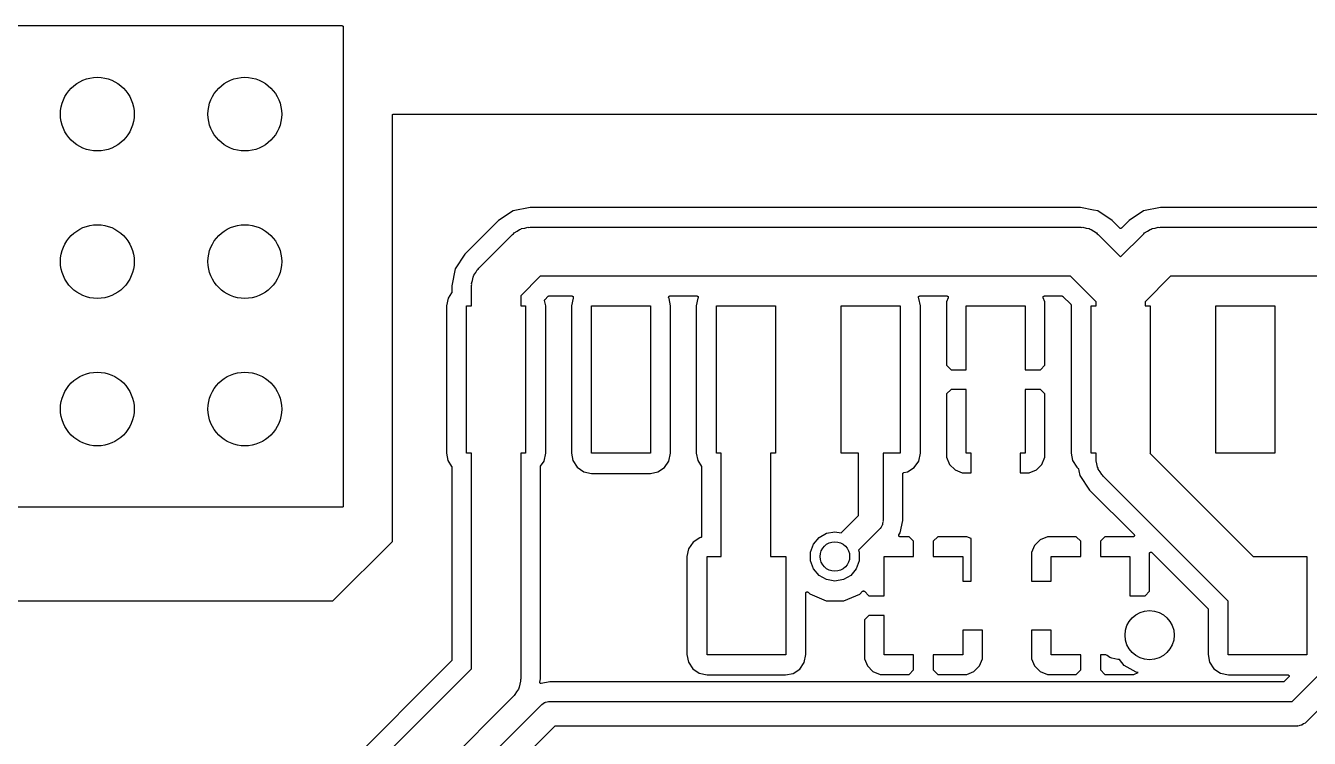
# Model space of a CAD drawing. Extents: x 0.3 to 75.7, y -92.7 to -2.
# Drawn here: x 15.27 to 28.32, y -60.35 to -53.1 of the extents above; entities that cross this region are included whole.
import ezdxf

# ---------------------------------------------------------------- set-up
doc = ezdxf.new("R2010")
doc.units = 0
doc.header["$MEASUREMENT"] = 0
doc.layers.add('BLACK', color=7, linetype='CONTINUOUS')

msp = doc.modelspace()

# ---------------------------------------------------------------- linework, layer by layer
at = {"layer": 'Black'}
for p, q in [((10.0012, -53.1), (18.487, -53.1)), ((18.487, -53.1), (18.4881, -53.1002)), ((18.4881, -53.1002), (18.4893, -53.1002)), ((18.4893, -53.1002), (18.4903, -53.1006)), ((18.4903, -53.1006), (18.4914, -53.1008)), ((18.4914, -53.1008), (18.4924, -53.1014)), ((18.4924, -53.1014), (18.4935, -53.1017)), ((18.4935, -53.1017), (18.4944, -53.1025)), ((18.4944, -53.1025), (18.4954, -53.103)), ((18.4954, -53.103), (18.4961, -53.1039)), ((18.4961, -53.1039), (18.497, -53.1046)), ((18.497, -53.1046), (18.4975, -53.1056)), ((18.4975, -53.1056), (18.4983, -53.1065)), ((18.4983, -53.1065), (18.4986, -53.1076)), ((18.4986, -53.1076), (18.4992, -53.1086)), ((18.4992, -53.1086), (18.4994, -53.1097)), ((18.4994, -53.1097), (18.4998, -53.1107)), ((18.4998, -53.1107), (18.4998, -53.1119)), ((18.4998, -53.1119), (18.5, -53.113)), ((18.5, -53.113), (18.5, -57.987)), ((19, -54.013), (19.0002, -54.0119)), ((19, -58.3464), (19, -54.013)), ((19.0002, -54.0107), (19.0006, -54.0097)), ((19.0002, -54.0119), (19.0002, -54.0107)), ((19.0006, -54.0097), (19.0008, -54.0086)), ((19.0008, -54.0086), (19.0014, -54.0076)), ((19.0014, -54.0076), (19.0017, -54.0065)), ((19.0017, -54.0065), (19.0025, -54.0056)), ((19.0025, -54.0056), (19.003, -54.0046)), ((19.003, -54.0046), (19.0039, -54.0039)), ((19.0039, -54.0039), (19.0046, -54.003)), ((19.0046, -54.003), (19.0056, -54.0025)), ((19.0056, -54.0025), (19.0065, -54.0017)), ((19.0065, -54.0017), (19.0076, -54.0014)), ((19.0076, -54.0014), (19.0086, -54.0008)), ((19.0086, -54.0008), (19.0097, -54.0006)), ((19.0097, -54.0006), (19.0107, -54.0002)), ((19.0107, -54.0002), (19.0119, -54.0002)), ((19.0119, -54.0002), (19.013, -54)), ((19.013, -54), (71.162, -54)), ((20.4013, -54.95), (20.2279, -54.9845)), ((25.9987, -54.95), (20.4013, -54.95)), ((26.129, -54.9759), (25.9987, -54.95)), ((26.8113, -54.95), (26.6379, -54.9845)), ((32.6987, -54.95), (26.8113, -54.95)), ((20.2279, -54.9845), (20.0809, -55.0827)), ((26.1721, -54.9845), (26.129, -54.9759)), ((26.3191, -55.0827), (26.1721, -54.9845)), ((26.6379, -54.9845), (26.4909, -55.0827)), ((20.0809, -55.0827), (19.7377, -55.4259)), ((20.2322, -55.2169), (20.2393, -55.2085)), ((20.2393, -55.2085), (20.2676, -55.1922)), ((20.2676, -55.1922), (20.2943, -55.1734)), ((20.2943, -55.1734), (20.305, -55.1706)), ((20.305, -55.1706), (20.3145, -55.1651)), ((20.3145, -55.1651), (20.3467, -55.1594)), ((20.3467, -55.1594), (20.3782, -55.151)), ((20.3782, -55.151), (20.3892, -55.1519)), ((20.3892, -55.1519), (20.4, -55.15)), ((20.4, -55.15), (26, -55.15)), ((26, -55.15), (26.0108, -55.1519)), ((26.0108, -55.1519), (26.0218, -55.151)), ((26.0218, -55.151), (26.0533, -55.1594)), ((26.0533, -55.1594), (26.0855, -55.1651)), ((26.0855, -55.1651), (26.095, -55.1706)), ((26.095, -55.1706), (26.1057, -55.1734)), ((26.1057, -55.1734), (26.1324, -55.1922)), ((26.1324, -55.1922), (26.1607, -55.2085)), ((26.1607, -55.2085), (26.1678, -55.2169)), ((26.3958, -55.1594), (26.3191, -55.0827)), ((26.3967, -55.1601), (26.3958, -55.1594)), ((26.3975, -55.1609), (26.3967, -55.1601)), ((26.3986, -55.1613), (26.3975, -55.1609)), ((26.3995, -55.162), (26.3986, -55.1613)), ((26.4006, -55.1623), (26.3995, -55.162)), ((26.4016, -55.1628), (26.4006, -55.1623)), ((26.4028, -55.1629), (26.4016, -55.1628)), ((26.4039, -55.1632), (26.4028, -55.1629)), ((26.405, -55.1631), (26.4039, -55.1632)), ((26.4061, -55.1632), (26.405, -55.1631)), ((26.4072, -55.1629), (26.4061, -55.1632)), ((26.4084, -55.1628), (26.4072, -55.1629)), ((26.4094, -55.1623), (26.4084, -55.1628)), ((26.4105, -55.162), (26.4094, -55.1623)), ((26.4114, -55.1613), (26.4105, -55.162)), ((26.4125, -55.1609), (26.4114, -55.1613)), ((26.4133, -55.1601), (26.4125, -55.1609)), ((26.4142, -55.1594), (26.4133, -55.1601)), ((26.4909, -55.0827), (26.4142, -55.1594)), ((26.6422, -55.2169), (26.6493, -55.2085)), ((26.6493, -55.2085), (26.6776, -55.1922)), ((26.6776, -55.1922), (26.7043, -55.1734)), ((26.7043, -55.1734), (26.715, -55.1706)), ((26.715, -55.1706), (26.7245, -55.1651)), ((26.7245, -55.1651), (26.7567, -55.1594)), ((26.7567, -55.1594), (26.7882, -55.151)), ((26.7882, -55.151), (26.7992, -55.1519)), ((26.7992, -55.1519), (26.81, -55.15)), ((26.81, -55.15), (32.7, -55.15)), ((19.8782, -55.5682), (20.2232, -55.2232)), ((20.2232, -55.2232), (20.2322, -55.2169)), ((26.1678, -55.2169), (26.1768, -55.2232)), ((26.1768, -55.2232), (26.405, -55.4514)), ((26.405, -55.4514), (26.6332, -55.2232)), ((26.6332, -55.2232), (26.6422, -55.2169)), ((19.7377, -55.4259), (19.6395, -55.5729)), ((19.6395, -55.5729), (19.605, -55.7463)), ((19.8472, -55.6126), (19.8635, -55.5843)), ((19.8635, -55.5843), (19.8719, -55.5772)), ((19.8719, -55.5772), (19.8782, -55.5682)), ((19.805, -55.745), (19.8069, -55.7342)), ((19.806, -55.7232), (19.8144, -55.6917)), ((19.8069, -55.7342), (19.806, -55.7232)), ((19.8144, -55.6917), (19.8201, -55.6595)), ((19.8201, -55.6595), (19.8256, -55.65)), ((19.8256, -55.65), (19.8284, -55.6393)), ((19.8284, -55.6393), (19.8472, -55.6126)), ((20.5036, -55.65), (20.305, -55.8486)), ((25.8964, -55.65), (20.5036, -55.65)), ((26.155, -55.9086), (25.8964, -55.65)), ((26.9136, -55.65), (26.655, -55.9086)), ((32.5964, -55.65), (26.9136, -55.65)), ((19.6027, -55.8186), (19.5672, -55.8707)), ((19.6034, -55.8171), (19.6027, -55.8186)), ((19.6042, -55.8157), (19.6034, -55.8171)), ((19.6043, -55.8151), (19.6042, -55.8157)), ((19.6046, -55.8145), (19.6043, -55.8151)), ((19.6047, -55.8129), (19.6046, -55.8145)), ((19.605, -55.8113), (19.6047, -55.8129)), ((19.605, -55.7463), (19.605, -55.8113)), ((19.805, -55.95), (19.805, -55.745)), ((20.305, -55.8486), (20.305, -55.95)), ((20.5523, -55.8841), (20.5826, -55.8538)), ((20.5826, -55.8538), (20.5831, -55.8535)), ((20.5831, -55.8535), (20.5834, -55.853)), ((20.5834, -55.853), (20.5849, -55.8522)), ((20.5849, -55.8522), (20.5863, -55.8512)), ((20.5863, -55.8512), (20.5868, -55.8511)), ((20.5868, -55.8511), (20.5873, -55.8508)), ((20.5873, -55.8508), (20.589, -55.8505)), ((20.589, -55.8505), (20.5906, -55.85)), ((20.5906, -55.85), (20.5912, -55.8501)), ((20.5912, -55.8501), (20.5918, -55.85)), ((20.5918, -55.85), (20.8267, -55.85)), ((20.8267, -55.85), (20.8271, -55.8501)), ((20.8271, -55.8501), (20.8276, -55.85)), ((20.8276, -55.85), (20.8294, -55.8505)), ((20.8294, -55.8505), (20.8311, -55.8508)), ((20.8311, -55.8508), (20.8315, -55.851)), ((20.8315, -55.851), (20.832, -55.8512)), ((20.832, -55.8512), (20.8335, -55.8522)), ((20.8335, -55.8522), (20.835, -55.853)), ((20.835, -55.853), (20.8353, -55.8534)), ((20.8353, -55.8534), (20.8357, -55.8537)), ((20.8357, -55.8537), (20.8368, -55.8551)), ((20.8368, -55.8551), (20.8379, -55.8565)), ((20.8379, -55.8565), (20.8381, -55.857)), ((20.8381, -55.857), (20.8384, -55.8574)), ((20.8384, -55.8574), (20.8388, -55.8591)), ((20.8388, -55.8591), (20.8395, -55.8607)), ((20.8395, -55.8653), (20.8393, -55.8657)), ((20.8395, -55.8607), (20.8395, -55.8612)), ((20.8395, -55.8612), (20.8396, -55.8617)), ((20.8396, -55.8617), (20.8395, -55.8635)), ((20.8395, -55.8635), (20.8395, -55.8653)), ((21.8092, -55.8614), (21.8093, -55.8611)), ((21.8093, -55.8633), (21.8092, -55.8614)), ((21.8093, -55.8607), (21.81, -55.8589)), ((21.8093, -55.8611), (21.8093, -55.8607)), ((21.8093, -55.8653), (21.8093, -55.8633)), ((21.8094, -55.8656), (21.8093, -55.8653)), ((21.8094, -55.8659), (21.8094, -55.8656)), ((21.81, -55.8589), (21.8106, -55.8571)), ((21.8106, -55.8571), (21.8108, -55.8568)), ((21.8108, -55.8568), (21.8109, -55.8565)), ((21.8109, -55.8565), (21.8121, -55.855)), ((21.8121, -55.855), (21.8133, -55.8535)), ((21.8133, -55.8535), (21.8136, -55.8533)), ((21.8136, -55.8533), (21.8138, -55.853)), ((21.8138, -55.853), (21.8155, -55.8521)), ((21.8155, -55.8521), (21.8171, -55.851)), ((21.8171, -55.851), (21.8174, -55.8509)), ((21.8174, -55.8509), (21.8177, -55.8508)), ((21.8177, -55.8508), (21.8196, -55.8504)), ((21.8196, -55.8504), (21.8215, -55.85)), ((21.8215, -55.85), (21.8218, -55.8501)), ((21.8218, -55.8501), (21.8221, -55.85)), ((21.8221, -55.85), (22.0967, -55.85)), ((22.0967, -55.85), (22.0971, -55.8501)), ((22.0971, -55.8501), (22.0976, -55.85)), ((22.0976, -55.85), (22.0994, -55.8505)), ((22.0994, -55.8505), (22.1011, -55.8508)), ((22.1011, -55.8508), (22.1015, -55.851)), ((22.1015, -55.851), (22.102, -55.8512)), ((22.102, -55.8512), (22.1035, -55.8522)), ((22.1035, -55.8522), (22.105, -55.853)), ((22.105, -55.853), (22.1053, -55.8534)), ((22.1053, -55.8534), (22.1057, -55.8537)), ((22.1057, -55.8537), (22.1068, -55.8551)), ((22.1068, -55.8551), (22.1079, -55.8565)), ((22.1079, -55.8565), (22.1081, -55.857)), ((22.1081, -55.857), (22.1084, -55.8574)), ((22.1084, -55.8574), (22.1088, -55.8591)), ((22.1088, -55.8591), (22.1095, -55.8607)), ((22.1095, -55.8653), (22.1093, -55.8657)), ((22.1095, -55.8607), (22.1095, -55.8612)), ((22.1095, -55.8612), (22.1096, -55.8617)), ((22.1096, -55.8617), (22.1095, -55.8635)), ((22.1095, -55.8635), (22.1095, -55.8653)), ((24.3492, -55.8614), (24.3493, -55.8611)), ((24.3493, -55.8633), (24.3492, -55.8614)), ((24.3493, -55.8607), (24.35, -55.8589)), ((24.3493, -55.8611), (24.3493, -55.8607)), ((24.3493, -55.8653), (24.3493, -55.8633)), ((24.3494, -55.8656), (24.3493, -55.8653)), ((24.3494, -55.8659), (24.3494, -55.8656)), ((24.35, -55.8589), (24.3506, -55.8571)), ((24.3506, -55.8571), (24.3508, -55.8568)), ((24.3508, -55.8568), (24.3509, -55.8565)), ((24.3509, -55.8565), (24.3521, -55.855)), ((24.3521, -55.855), (24.3533, -55.8535)), ((24.3533, -55.8535), (24.3536, -55.8533)), ((24.3536, -55.8533), (24.3538, -55.853)), ((24.3538, -55.853), (24.3555, -55.8521)), ((24.3555, -55.8521), (24.3571, -55.851)), ((24.3571, -55.851), (24.3574, -55.8509)), ((24.3574, -55.8509), (24.3577, -55.8508)), ((24.3577, -55.8508), (24.3596, -55.8504)), ((24.3596, -55.8504), (24.3615, -55.85)), ((24.3615, -55.85), (24.3618, -55.8501)), ((24.3618, -55.8501), (24.3621, -55.85)), ((24.3621, -55.85), (24.6405, -55.85)), ((24.6405, -55.85), (24.6419, -55.8502)), ((24.6419, -55.8502), (24.6433, -55.8503)), ((24.6433, -55.8503), (24.6441, -55.8506)), ((24.6441, -55.8506), (24.6449, -55.8508)), ((24.6449, -55.8508), (24.6462, -55.8515)), ((24.6462, -55.8515), (24.6475, -55.852)), ((24.6475, -55.852), (24.6481, -55.8526)), ((24.6481, -55.8526), (24.6488, -55.853)), ((24.6488, -55.853), (24.6498, -55.8541)), ((24.6498, -55.8541), (24.6508, -55.8551)), ((24.6508, -55.8551), (24.6512, -55.8558)), ((24.6512, -55.8558), (24.6517, -55.8565)), ((24.6517, -55.8565), (24.6522, -55.8578)), ((24.6522, -55.8578), (24.6529, -55.8591)), ((24.6533, -55.8653), (24.6528, -55.8666)), ((24.6529, -55.8591), (24.653, -55.8599)), ((24.653, -55.8599), (24.6533, -55.8607)), ((24.6533, -55.8607), (24.6533, -55.8622)), ((24.6533, -55.8622), (24.6535, -55.8636)), ((24.6535, -55.8636), (24.6533, -55.8644)), ((24.6533, -55.8644), (24.6533, -55.8653)), ((25.6165, -55.8636), (25.6167, -55.8622)), ((25.6167, -55.8644), (25.6165, -55.8636)), ((25.6167, -55.8607), (25.617, -55.8599)), ((25.6167, -55.8622), (25.6167, -55.8607)), ((25.6167, -55.8653), (25.6167, -55.8644)), ((25.6172, -55.8666), (25.6167, -55.8653)), ((25.617, -55.8599), (25.6171, -55.8591)), ((25.6171, -55.8591), (25.6178, -55.8578)), ((25.6178, -55.8578), (25.6183, -55.8565)), ((25.6183, -55.8565), (25.6188, -55.8558)), ((25.6188, -55.8558), (25.6192, -55.8551)), ((25.6192, -55.8551), (25.6202, -55.8541)), ((25.6202, -55.8541), (25.6212, -55.853)), ((25.6212, -55.853), (25.6219, -55.8526)), ((25.6219, -55.8526), (25.6225, -55.852)), ((25.6225, -55.852), (25.6238, -55.8515)), ((25.6238, -55.8515), (25.6251, -55.8508)), ((25.6251, -55.8508), (25.6259, -55.8506)), ((25.6259, -55.8506), (25.6267, -55.8503)), ((25.6267, -55.8503), (25.6281, -55.8502)), ((25.6281, -55.8502), (25.6295, -55.85)), ((25.6295, -55.85), (25.8082, -55.85)), ((25.8082, -55.85), (25.8088, -55.8501)), ((25.8088, -55.8501), (25.8094, -55.85)), ((25.8094, -55.85), (25.811, -55.8505)), ((25.811, -55.8505), (25.8127, -55.8508)), ((25.8127, -55.8508), (25.8132, -55.8511)), ((25.8132, -55.8511), (25.8137, -55.8512)), ((25.8137, -55.8512), (25.8151, -55.8522)), ((25.8151, -55.8522), (25.8166, -55.853)), ((25.8166, -55.853), (25.8169, -55.8535)), ((25.8169, -55.8535), (25.8174, -55.8538)), ((25.8174, -55.8538), (25.8983, -55.9347)), ((19.5672, -55.8707), (19.5508, -55.9513)), ((19.5508, -55.9513), (19.5508, -57.4488)), ((19.755, -57.45), (19.755, -55.95)), ((19.755, -55.95), (19.805, -55.95)), ((20.305, -55.95), (20.355, -55.95)), ((20.355, -55.95), (20.355, -57.45)), ((20.5485, -55.8921), (20.5487, -55.8917)), ((20.5487, -55.8939), (20.5485, -55.8921)), ((20.5487, -55.8912), (20.5493, -55.8895)), ((20.5487, -55.8917), (20.5487, -55.8912)), ((20.5487, -55.8957), (20.5487, -55.8939)), ((20.5592, -55.9512), (20.5487, -55.8957)), ((20.5493, -55.8895), (20.5497, -55.8878)), ((20.5497, -55.8878), (20.55, -55.8874)), ((20.55, -55.8874), (20.5502, -55.8869)), ((20.5502, -55.8869), (20.5513, -55.8855)), ((20.5513, -55.8855), (20.5523, -55.8841)), ((20.5592, -57.4487), (20.5592, -55.9512)), ((20.8372, -55.8707), (20.8208, -55.9513)), ((20.8208, -55.9513), (20.8208, -57.4488)), ((20.8374, -55.8703), (20.8372, -55.8707)), ((20.8376, -55.8699), (20.8374, -55.8703)), ((20.8379, -55.8695), (20.8376, -55.8699)), ((20.8385, -55.8678), (20.8379, -55.8695)), ((20.8392, -55.8662), (20.8385, -55.8678)), ((20.8393, -55.8657), (20.8392, -55.8662)), ((21.025, -57.45), (21.025, -55.95)), ((21.025, -55.95), (21.625, -55.95)), ((21.625, -55.95), (21.625, -57.45)), ((21.8102, -55.8677), (21.8094, -55.8659)), ((21.8109, -55.8695), (21.8102, -55.8677)), ((21.8111, -55.8697), (21.8109, -55.8695)), ((21.8112, -55.87), (21.8111, -55.8697)), ((21.815, -55.876), (21.8112, -55.87)), ((21.8292, -55.9512), (21.815, -55.876)), ((21.8292, -57.4487), (21.8292, -55.9512)), ((22.1072, -55.8707), (22.0908, -55.9513)), ((22.0908, -55.9513), (22.0908, -57.4488)), ((22.1074, -55.8703), (22.1072, -55.8707)), ((22.1076, -55.8699), (22.1074, -55.8703)), ((22.1079, -55.8695), (22.1076, -55.8699)), ((22.1085, -55.8678), (22.1079, -55.8695)), ((22.1092, -55.8662), (22.1085, -55.8678)), ((22.1093, -55.8657), (22.1092, -55.8662)), ((22.295, -57.45), (22.295, -55.95)), ((22.295, -55.95), (22.895, -55.95)), ((22.895, -55.95), (22.895, -57.45)), ((23.565, -57.45), (23.565, -55.95)), ((23.565, -55.95), (24.165, -55.95)), ((24.165, -55.95), (24.165, -57.45)), ((24.3502, -55.8677), (24.3494, -55.8659)), ((24.3509, -55.8695), (24.3502, -55.8677)), ((24.3511, -55.8697), (24.3509, -55.8695)), ((24.3512, -55.87), (24.3511, -55.8697)), ((24.355, -55.876), (24.3512, -55.87)), ((24.3692, -55.9512), (24.355, -55.876)), ((24.3692, -56.8402), (24.3692, -55.9512)), ((24.6525, -55.868), (24.635, -55.9102)), ((24.635, -55.9102), (24.635, -56.5544)), ((24.6528, -55.8666), (24.6525, -55.868)), ((24.835, -56.6), (24.835, -55.95)), ((24.835, -55.95), (25.435, -55.95)), ((25.435, -55.95), (25.435, -56.6)), ((25.6175, -55.868), (25.6172, -55.8666)), ((25.635, -55.9102), (25.6175, -55.868)), ((25.635, -56.5544), (25.635, -55.9102)), ((25.8983, -55.9347), (25.8993, -55.9362)), ((25.8993, -55.9362), (25.9005, -55.9376)), ((25.9005, -55.9376), (25.9006, -55.938)), ((25.9006, -55.938), (25.9009, -55.9384)), ((25.9018, -55.9464), (25.9008, -55.9513)), ((25.9008, -55.9513), (25.9008, -57.4488)), ((25.9009, -55.9384), (25.9013, -55.9402)), ((25.9013, -55.9402), (25.9019, -55.9419)), ((25.9019, -55.9446), (25.9018, -55.9464)), ((25.9019, -55.9419), (25.9019, -55.9423)), ((25.9019, -55.9423), (25.902, -55.9427)), ((25.902, -55.9427), (25.9019, -55.9446)), ((26.105, -57.45), (26.105, -55.95)), ((26.105, -55.95), (26.155, -55.95)), ((26.155, -55.95), (26.155, -55.9086)), ((26.655, -55.9086), (26.655, -55.95)), ((26.655, -55.95), (26.705, -55.95)), ((26.705, -55.95), (26.705, -57.45)), ((27.375, -57.45), (27.375, -55.95)), ((27.375, -55.95), (27.975, -55.95)), ((27.975, -55.95), (27.975, -57.45)), ((24.635, -56.5544), (24.6806, -56.6)), ((24.6806, -56.6), (24.835, -56.6)), ((25.435, -56.6), (25.5894, -56.6)), ((25.5894, -56.6), (25.635, -56.5544)), ((24.3692, -57.4487), (24.3692, -56.8402)), ((24.6806, -56.8), (24.635, -56.8456)), ((24.635, -56.8456), (24.635, -57.4898)), ((24.835, -56.8), (24.6806, -56.8)), ((24.835, -57.45), (24.835, -56.8)), ((25.435, -56.8), (25.435, -57.45)), ((25.5894, -56.8), (25.435, -56.8)), ((25.635, -56.8456), (25.5894, -56.8)), ((25.635, -57.4898), (25.635, -56.8456)), ((19.5508, -57.4488), (19.565, -57.524)), ((19.565, -57.524), (19.6029, -57.583)), ((19.805, -57.45), (19.755, -57.45)), ((19.805, -59.6414), (19.805, -57.45)), ((20.355, -57.45), (20.305, -57.45)), ((20.305, -57.45), (20.305, -59.745)), ((20.5073, -57.5814), (20.5428, -57.5293)), ((20.5428, -57.5293), (20.5592, -57.4487)), ((20.8208, -57.4488), (20.835, -57.524)), ((20.835, -57.524), (20.8788, -57.5922)), ((21.625, -57.45), (21.025, -57.45)), ((21.7672, -57.5962), (21.8128, -57.5293)), ((21.8128, -57.5293), (21.8292, -57.4487)), ((22.0908, -57.4488), (22.105, -57.524)), ((22.105, -57.524), (22.1429, -57.583)), ((22.345, -57.45), (22.295, -57.45)), ((22.345, -58.5), (22.345, -57.45)), ((22.895, -57.45), (22.845, -57.45)), ((22.845, -57.45), (22.845, -58.5)), ((23.74, -57.45), (23.565, -57.45)), ((23.74, -58.0832), (23.74, -57.45)), ((24.165, -57.45), (23.99, -57.45)), ((23.99, -57.45), (23.99, -58.135)), ((24.3072, -57.5962), (24.3528, -57.5293)), ((24.3528, -57.5293), (24.3692, -57.4487)), ((24.635, -57.4898), (24.6654, -57.5633)), ((24.885, -57.45), (24.835, -57.45)), ((24.885, -57.65), (24.885, -57.45)), ((25.435, -57.45), (25.385, -57.45)), ((25.385, -57.45), (25.385, -57.65)), ((25.6046, -57.5633), (25.635, -57.4898)), ((25.9008, -57.4488), (25.915, -57.524)), ((25.915, -57.524), (25.9588, -57.5922)), ((26.155, -57.45), (26.105, -57.45)), ((26.155, -57.505), (26.155, -57.45)), ((26.1569, -57.5158), (26.155, -57.505)), ((26.156, -57.5268), (26.1569, -57.5158)), ((26.1644, -57.5583), (26.156, -57.5268)), ((26.1701, -57.5905), (26.1644, -57.5583)), ((26.705, -57.45), (26.7036, -57.45)), ((26.7036, -57.45), (27.7536, -58.5)), ((27.975, -57.45), (27.375, -57.45)), ((19.6029, -57.583), (19.6035, -57.5843)), ((19.6035, -57.5843), (19.6042, -57.5856)), ((19.6042, -57.5856), (19.6044, -57.5864)), ((19.6044, -57.5864), (19.6047, -57.5872)), ((19.6047, -57.5872), (19.6047, -57.5886)), ((19.6047, -57.5886), (19.605, -57.59)), ((19.605, -57.59), (19.605, -59.5532)), ((20.505, -57.5887), (20.5053, -57.5871)), ((20.505, -59.7437), (20.505, -57.5887)), ((20.5053, -57.5871), (20.5054, -57.5855)), ((20.5054, -57.5855), (20.5057, -57.5849)), ((20.5057, -57.5849), (20.5058, -57.5843)), ((20.5058, -57.5843), (20.5066, -57.5829)), ((20.5066, -57.5829), (20.5073, -57.5814)), ((20.8788, -57.5922), (20.9457, -57.6378)), ((20.9457, -57.6378), (21.0263, -57.6542)), ((21.0263, -57.6542), (21.6238, -57.6542)), ((21.6238, -57.6542), (21.699, -57.64)), ((21.699, -57.64), (21.7672, -57.5962)), ((22.1429, -57.583), (22.1435, -57.5843)), ((22.1435, -57.5843), (22.1442, -57.5856)), ((22.1442, -57.5856), (22.1444, -57.5864)), ((22.1444, -57.5864), (22.1447, -57.5872)), ((22.1447, -57.5872), (22.1447, -57.5886)), ((22.1447, -57.5886), (22.145, -57.59)), ((22.145, -57.59), (22.145, -58.2956)), ((24.19, -57.66), (24.1904, -57.6579)), ((24.19, -58.1337), (24.19, -57.66)), ((24.1904, -57.6579), (24.1907, -57.6557)), ((24.1907, -57.6557), (24.1908, -57.6556)), ((24.1908, -57.6556), (24.1919, -57.6537)), ((24.1908, -57.6556), (24.1908, -57.6556)), ((24.1919, -57.6537), (24.1929, -57.6518)), ((24.1929, -57.6518), (24.193, -57.6517)), ((24.193, -57.6517), (24.1947, -57.6502)), ((24.193, -57.6517), (24.193, -57.6517)), ((24.1947, -57.6502), (24.1964, -57.6488)), ((24.1964, -57.6488), (24.1964, -57.6488)), ((24.1964, -57.6488), (24.1965, -57.6488)), ((24.1965, -57.6488), (24.1986, -57.648)), ((24.1986, -57.648), (24.2006, -57.6472)), ((24.2006, -57.6472), (24.239, -57.64)), ((24.239, -57.64), (24.3072, -57.5962)), ((24.6654, -57.5633), (24.7217, -57.6196)), ((24.7217, -57.6196), (24.7952, -57.65)), ((24.7952, -57.65), (24.885, -57.65)), ((25.385, -57.65), (25.4748, -57.65)), ((25.4748, -57.65), (25.5483, -57.6196)), ((25.5483, -57.6196), (25.6046, -57.5633)), ((25.9588, -57.5922), (25.9704, -57.6001)), ((25.9704, -57.6001), (25.9707, -57.6004)), ((25.9707, -57.6004), (25.9712, -57.6007)), ((25.9712, -57.6007), (25.9723, -57.602)), ((25.9723, -57.602), (25.9736, -57.6032)), ((25.9736, -57.6032), (25.9738, -57.6037)), ((25.9738, -57.6037), (25.9742, -57.6041)), ((25.9742, -57.6041), (25.9748, -57.6057)), ((25.9748, -57.6057), (25.9756, -57.6073)), ((25.9756, -57.6073), (25.9756, -57.6078)), ((25.9756, -57.6078), (25.9758, -57.6083)), ((25.9758, -57.6083), (25.9797, -57.628)), ((25.9797, -57.628), (25.9797, -57.628)), ((25.9797, -57.628), (25.9895, -57.6771)), ((25.9895, -57.6771), (26.0877, -57.8241)), ((26.1756, -57.6), (26.1701, -57.5905)), ((26.1784, -57.6107), (26.1756, -57.6)), ((26.1972, -57.6374), (26.1784, -57.6107)), ((26.2135, -57.6657), (26.1972, -57.6374)), ((26.2219, -57.6728), (26.2135, -57.6657)), ((26.2282, -57.6818), (26.2219, -57.6728)), ((27.5, -58.9536), (26.2282, -57.6818)), ((26.0877, -57.8241), (26.5414, -58.2778)), ((18.487, -58), (4.513, -58)), ((18.4881, -57.9998), (18.487, -58)), ((18.4893, -57.9998), (18.4881, -57.9998)), ((18.4903, -57.9994), (18.4893, -57.9998)), ((18.4914, -57.9992), (18.4903, -57.9994)), ((18.4924, -57.9986), (18.4914, -57.9992)), ((18.4935, -57.9983), (18.4924, -57.9986)), ((18.4944, -57.9975), (18.4935, -57.9983)), ((18.4954, -57.997), (18.4944, -57.9975)), ((18.4961, -57.9961), (18.4954, -57.997)), ((18.497, -57.9954), (18.4961, -57.9961)), ((18.4975, -57.9944), (18.497, -57.9954)), ((18.4983, -57.9935), (18.4975, -57.9944)), ((18.4986, -57.9924), (18.4983, -57.9935)), ((18.4992, -57.9914), (18.4986, -57.9924)), ((18.4994, -57.9903), (18.4992, -57.9914)), ((18.4998, -57.9893), (18.4994, -57.9903)), ((18.5, -57.987), (18.4998, -57.9881)), ((18.4998, -57.9881), (18.4998, -57.9893)), ((23.5631, -58.2602), (23.74, -58.0832)), ((23.9689, -58.2012), (23.9608, -58.2153)), ((23.9783, -58.1878), (23.9689, -58.2012)), ((23.9797, -58.1825), (23.9783, -58.1878)), ((23.9825, -58.1778), (23.9797, -58.1825)), ((23.9853, -58.1617), (23.9825, -58.1778)), ((23.9895, -58.1459), (23.9853, -58.1617)), ((23.99, -58.135), (23.989, -58.1404)), ((23.989, -58.1404), (23.9895, -58.1459)), ((24.165, -58.2593), (24.19, -58.1337)), ((22.126, -58.31), (22.0578, -58.3538)), ((22.1344, -58.3084), (22.126, -58.31)), ((22.1364, -58.3076), (22.1344, -58.3084)), ((22.1385, -58.3069), (22.1364, -58.3076)), ((22.1386, -58.3068), (22.1385, -58.3069)), ((22.1403, -58.3054), (22.1386, -58.3068)), ((22.1386, -58.3068), (22.1386, -58.3068)), ((22.142, -58.304), (22.1403, -58.3054)), ((22.1421, -58.3039), (22.142, -58.3039)), ((22.142, -58.3039), (22.142, -58.304)), ((22.1431, -58.3019), (22.1421, -58.3039)), ((22.1442, -58.3001), (22.1431, -58.3019)), ((22.1443, -58.2999), (22.1442, -58.3)), ((22.1442, -58.3), (22.1442, -58.3001)), ((22.1446, -58.2977), (22.1443, -58.2999)), ((22.145, -58.2956), (22.1446, -58.2977)), ((23.2827, -58.3745), (23.3387, -58.3078)), ((23.3387, -58.3078), (23.4142, -58.2642)), ((23.4142, -58.2642), (23.5, -58.249)), ((23.5, -58.249), (23.5631, -58.2602)), ((23.9534, -58.2234), (23.74, -58.4368)), ((23.9565, -58.2189), (23.9534, -58.2234)), ((23.9608, -58.2153), (23.9565, -58.2189)), ((24.1492, -58.2884), (24.1493, -58.2866)), ((24.1493, -58.2888), (24.1492, -58.2884)), ((24.1493, -58.2847), (24.1495, -58.2843)), ((24.1493, -58.2866), (24.1493, -58.2847)), ((24.1493, -58.2893), (24.1493, -58.2888)), ((24.15, -58.291), (24.1493, -58.2893)), ((24.1495, -58.2839), (24.1502, -58.2822)), ((24.1495, -58.2843), (24.1495, -58.2839)), ((24.1505, -58.2927), (24.15, -58.291)), ((24.1502, -58.2822), (24.1509, -58.2805)), ((24.1507, -58.2931), (24.1505, -58.2927)), ((24.1509, -58.2935), (24.1507, -58.2931)), ((24.1509, -58.2805), (24.1512, -58.2802)), ((24.1521, -58.2949), (24.1509, -58.2935)), ((24.1512, -58.2802), (24.1513, -58.2798)), ((24.1513, -58.2798), (24.165, -58.2593)), ((24.1531, -58.2964), (24.1521, -58.2949)), ((24.1535, -58.2966), (24.1531, -58.2964)), ((24.1538, -58.297), (24.1535, -58.2966)), ((24.1554, -58.2979), (24.1538, -58.297)), ((24.1569, -58.2989), (24.1554, -58.2979)), ((24.1573, -58.299), (24.1569, -58.2989)), ((24.1577, -58.2992), (24.1573, -58.299)), ((24.1595, -58.2995), (24.1577, -58.2992)), ((24.1613, -58.3), (24.1595, -58.2995)), ((24.1617, -58.2999), (24.1613, -58.3)), ((24.1621, -58.3), (24.1617, -58.2999)), ((24.2544, -58.3), (24.1621, -58.3)), ((24.3, -58.3456), (24.2544, -58.3)), ((24.3, -58.5), (24.3, -58.3456)), ((24.5456, -58.3), (24.5, -58.3456)), ((24.5, -58.3456), (24.5, -58.5)), ((24.8398, -58.3), (24.5456, -58.3)), ((24.885, -58.3187), (24.8398, -58.3)), ((24.885, -58.75), (24.885, -58.3187)), ((25.5867, -58.3304), (25.5304, -58.3867)), ((25.6602, -58.3), (25.5867, -58.3304)), ((25.9544, -58.3), (25.6602, -58.3)), ((26, -58.3456), (25.9544, -58.3)), ((26, -58.5), (26, -58.3456)), ((26.2456, -58.3), (26.2, -58.3456)), ((26.2, -58.3456), (26.2, -58.5)), ((26.5322, -58.3), (26.2456, -58.3)), ((26.5339, -58.2997), (26.5322, -58.3)), ((26.5356, -58.2996), (26.5339, -58.2997)), ((26.5361, -58.2993), (26.5356, -58.2996)), ((26.5367, -58.2992), (26.5361, -58.2993)), ((26.5381, -58.2984), (26.5367, -58.2992)), ((26.5397, -58.2976), (26.5381, -58.2984)), ((26.5401, -58.2972), (26.5397, -58.2976)), ((26.5406, -58.297), (26.5401, -58.2972)), ((26.5417, -58.2957), (26.5406, -58.297)), ((26.5414, -58.2778), (26.5424, -58.2792)), ((26.5429, -58.2945), (26.5417, -58.2957)), ((26.5424, -58.2792), (26.5435, -58.2805)), ((26.5431, -58.2939), (26.5429, -58.2945)), ((26.5435, -58.2935), (26.5431, -58.2939)), ((26.5435, -58.2805), (26.5437, -58.281)), ((26.5441, -58.2919), (26.5435, -58.2935)), ((26.5437, -58.281), (26.544, -58.2815)), ((26.544, -58.2815), (26.5444, -58.2831)), ((26.5448, -58.2904), (26.5441, -58.2919)), ((26.5444, -58.2831), (26.545, -58.2847)), ((26.545, -58.2893), (26.5448, -58.2898)), ((26.5448, -58.2898), (26.5448, -58.2904)), ((26.545, -58.2847), (26.545, -58.2853)), ((26.545, -58.2853), (26.5452, -58.2859)), ((26.5452, -58.2859), (26.545, -58.2876)), ((26.545, -58.2876), (26.545, -58.2893)), ((18.3964, -58.95), (19, -58.3464)), ((22.0122, -58.4207), (21.9958, -58.5013)), ((22.0578, -58.3538), (22.0122, -58.4207)), ((23.2529, -58.4564), (23.2827, -58.3745)), ((23.2529, -58.5436), (23.2529, -58.4564)), ((23.74, -58.4368), (23.7471, -58.4564)), ((23.7471, -58.4564), (23.7471, -58.5436)), ((25.5304, -58.3867), (25.5, -58.4602)), ((25.5, -58.4602), (25.5, -58.75)), ((26.7, -58.4678), (26.7003, -58.4661)), ((26.7, -58.8544), (26.7, -58.4678)), ((26.7003, -58.4661), (26.7004, -58.4644)), ((26.7004, -58.4644), (26.7007, -58.4639)), ((26.7007, -58.4639), (26.7008, -58.4633)), ((26.7008, -58.4633), (26.7016, -58.4619)), ((26.7016, -58.4619), (26.7024, -58.4603)), ((26.7024, -58.4603), (26.7028, -58.4599)), ((26.7028, -58.4599), (26.703, -58.4594)), ((26.703, -58.4594), (26.7043, -58.4583)), ((26.7043, -58.4583), (26.7055, -58.4571)), ((26.7055, -58.4571), (26.7061, -58.4569)), ((26.7061, -58.4569), (26.7065, -58.4565)), ((26.7065, -58.4565), (26.7081, -58.4559)), ((26.7081, -58.4559), (26.7096, -58.4552)), ((26.7096, -58.4552), (26.7102, -58.4552)), ((26.7102, -58.4552), (26.7107, -58.455)), ((26.7107, -58.455), (26.7124, -58.455)), ((26.7124, -58.455), (26.7141, -58.4548)), ((26.7141, -58.4548), (26.7147, -58.455)), ((26.7147, -58.455), (26.7153, -58.455)), ((26.7153, -58.455), (26.7169, -58.4556)), ((26.7169, -58.4556), (26.7185, -58.456)), ((26.7185, -58.456), (26.719, -58.4563)), ((26.719, -58.4563), (26.7195, -58.4565)), ((26.7195, -58.4565), (26.7208, -58.4576)), ((26.7208, -58.4576), (26.7222, -58.4586)), ((26.7222, -58.4586), (27.292, -59.0284)), ((21.9958, -58.5013), (21.9958, -59.4988)), ((22.2, -59.5), (22.2, -58.5)), ((22.2, -58.5), (22.345, -58.5)), ((22.845, -58.5), (23, -58.5)), ((23, -58.5), (23, -59.5)), ((23.2827, -58.6255), (23.2529, -58.5436)), ((23.7471, -58.5436), (23.7173, -58.6255)), ((24, -58.9), (24, -58.5)), ((24, -58.5), (24.3, -58.5)), ((24.5, -58.5), (24.8, -58.5)), ((24.8, -58.5), (24.8, -58.75)), ((25.7, -58.75), (25.7, -58.5)), ((25.7, -58.5), (26, -58.5)), ((26.2, -58.5), (26.5, -58.5)), ((26.5, -58.5), (26.5, -58.9)), ((27.7536, -58.5), (28.3, -58.5)), ((28.3, -58.5), (28.3, -59.5)), ((23.3387, -58.6922), (23.2827, -58.6255)), ((23.4142, -58.7358), (23.3387, -58.6922)), ((23.5, -58.751), (23.4142, -58.7358)), ((23.5858, -58.7358), (23.5, -58.751)), ((23.6613, -58.6922), (23.5858, -58.7358)), ((23.7173, -58.6255), (23.6613, -58.6922)), ((23.2049, -58.8681), (23.205, -58.8676)), ((23.205, -58.8676), (23.2058, -58.8661)), ((23.2058, -58.8661), (23.2065, -58.8646)), ((23.2065, -58.8646), (23.2069, -58.8642)), ((23.2069, -58.8642), (23.2072, -58.8637)), ((23.2072, -58.8637), (23.2085, -58.8626)), ((23.2085, -58.8626), (23.2097, -58.8614)), ((23.2097, -58.8614), (23.2102, -58.8611)), ((23.2102, -58.8611), (23.2107, -58.8608)), ((23.2107, -58.8608), (23.2123, -58.8602)), ((23.2123, -58.8602), (23.2138, -58.8595)), ((23.2138, -58.8595), (23.2144, -58.8594)), ((23.2144, -58.8594), (23.2149, -58.8592)), ((23.2149, -58.8592), (23.2166, -58.8592)), ((23.2166, -58.8592), (23.2183, -58.8591)), ((23.2183, -58.8591), (23.2189, -58.8592)), ((23.2189, -58.8592), (23.2194, -58.8592)), ((23.2194, -58.8592), (23.221, -58.8598)), ((23.221, -58.8598), (23.2227, -58.8603)), ((23.2227, -58.8603), (23.2231, -58.8606)), ((23.2231, -58.8606), (23.2237, -58.8608)), ((23.2237, -58.8608), (23.225, -58.8619)), ((23.225, -58.8619), (23.2264, -58.8628)), ((23.2264, -58.8628), (23.2448, -58.8813)), ((23.7546, -58.8817), (23.7818, -58.8545)), ((23.7818, -58.8545), (23.7827, -58.8539)), ((23.7827, -58.8539), (23.7835, -58.8531)), ((23.7835, -58.8531), (23.7846, -58.8526)), ((23.7846, -58.8526), (23.7855, -58.8519)), ((23.7855, -58.8519), (23.7866, -58.8517)), ((23.7866, -58.8517), (23.7876, -58.8512)), ((23.7876, -58.8512), (23.7888, -58.8511)), ((23.7888, -58.8511), (23.7899, -58.8508)), ((23.7899, -58.8508), (23.791, -58.8509)), ((23.791, -58.8509), (23.7921, -58.8508)), ((23.7921, -58.8508), (23.7932, -58.8511)), ((23.7932, -58.8511), (23.7944, -58.8512)), ((23.7944, -58.8512), (23.7954, -58.8517)), ((23.7954, -58.8517), (23.7965, -58.852)), ((23.7965, -58.852), (23.7974, -58.8526)), ((23.7974, -58.8526), (23.7984, -58.8531)), ((23.7984, -58.8531), (23.7993, -58.8539)), ((23.7993, -58.8539), (23.8002, -58.8545)), ((23.8002, -58.8545), (23.8456, -58.9)), ((24.8, -58.75), (24.885, -58.75)), ((25.5, -58.75), (25.7, -58.75)), ((26.6544, -58.9), (26.7, -58.8544)), ((3.8, -58.95), (18.3964, -58.95)), ((23.2042, -58.872), (23.2045, -58.8704)), ((23.2042, -59.1402), (23.2042, -58.872)), ((23.2045, -58.8704), (23.2046, -58.8687)), ((23.2046, -58.8687), (23.2049, -58.8681)), ((23.2448, -58.8813), (23.4101, -58.9499)), ((23.4101, -58.9499), (23.5891, -58.9501)), ((23.5891, -58.9501), (23.7546, -58.8817)), ((23.8456, -58.9), (24, -58.9)), ((26.5, -58.9), (26.6544, -58.9)), ((27.5, -59.5), (27.5, -58.9536)), ((23.8456, -59.1), (23.8, -59.1456)), ((24, -59.1), (23.8456, -59.1)), ((24, -59.5), (24, -59.1)), ((27.292, -59.0284), (27.2923, -59.0289)), ((27.2923, -59.0289), (27.2928, -59.0293)), ((27.2928, -59.0293), (27.2936, -59.0307)), ((27.2936, -59.0307), (27.2946, -59.0321)), ((27.2946, -59.0321), (27.2948, -59.0327)), ((27.2948, -59.0327), (27.295, -59.0332)), ((27.295, -59.0332), (27.2953, -59.0348)), ((27.2953, -59.0348), (27.2958, -59.0365)), ((27.2958, -59.0365), (27.2957, -59.037)), ((27.2957, -59.037), (27.2958, -59.0376)), ((27.2958, -59.0376), (27.2958, -59.4988)), ((23.2042, -59.4987), (23.2042, -59.1402)), ((23.8, -59.1456), (23.8, -59.5398)), ((24.8, -59.25), (24.8, -59.5)), ((25, -59.25), (24.8, -59.25)), ((25, -59.5398), (25, -59.25)), ((25.5, -59.25), (25.5, -59.5398)), ((25.7, -59.25), (25.5, -59.25)), ((25.7, -59.5), (25.7, -59.25)), ((28.1482, -59.975), (28.82, -59.3032)), ((21.9958, -59.4988), (22.01, -59.574)), ((23, -59.5), (22.2, -59.5)), ((23.1878, -59.5793), (23.2042, -59.4987)), ((24.3, -59.5), (24, -59.5)), ((24.3, -59.6544), (24.3, -59.5)), ((24.8, -59.5), (24.5, -59.5)), ((24.5, -59.5), (24.5, -59.6544)), ((26, -59.5), (25.7, -59.5)), ((26, -59.6544), (26, -59.5)), ((26.2, -59.5), (26.2, -59.6544)), ((26.254, -59.5), (26.2, -59.5)), ((26.2676, -59.5078), (26.254, -59.5)), ((26.2943, -59.5266), (26.2676, -59.5078)), ((27.2958, -59.4988), (27.31, -59.574)), ((28.3, -59.5), (27.5, -59.5)), ((29.0334, -59.4434), (28.2884, -60.1884)), ((19.6012, -59.5624), (16.4827, -62.6809)), ((16.6232, -62.8232), (19.805, -59.6414)), ((19.6015, -59.5619), (19.6012, -59.5624)), ((19.602, -59.5616), (19.6015, -59.5619)), ((19.6028, -59.5601), (19.602, -59.5616)), ((19.6038, -59.5587), (19.6028, -59.5601)), ((19.6039, -59.5582), (19.6038, -59.5587)), ((19.6042, -59.5577), (19.6039, -59.5582)), ((19.6045, -59.556), (19.6042, -59.5577)), ((19.6049, -59.5544), (19.6045, -59.556)), ((19.605, -59.5532), (19.6049, -59.5538)), ((19.6049, -59.5538), (19.6049, -59.5544)), ((22.01, -59.574), (22.0538, -59.6422)), ((22.0538, -59.6422), (22.1207, -59.6878)), ((23.074, -59.69), (23.1422, -59.6462)), ((23.1422, -59.6462), (23.1878, -59.5793)), ((23.8, -59.5398), (23.8304, -59.6133)), ((23.8304, -59.6133), (23.8867, -59.6696)), ((24.9133, -59.6696), (24.9696, -59.6133)), ((24.9696, -59.6133), (25, -59.5398)), ((25.5, -59.5398), (25.5304, -59.6133)), ((25.5304, -59.6133), (25.5867, -59.6696)), ((26.305, -59.5294), (26.2943, -59.5266)), ((26.3145, -59.5349), (26.305, -59.5294)), ((26.3467, -59.5406), (26.3145, -59.5349)), ((26.3782, -59.549), (26.3467, -59.5406)), ((26.3892, -59.5481), (26.3782, -59.549)), ((26.3925, -59.5487), (26.3892, -59.5481)), ((26.4419, -59.6076), (26.3925, -59.5487)), ((26.5627, -59.6773), (26.4419, -59.6076)), ((27.31, -59.574), (27.3538, -59.6422)), ((27.3538, -59.6422), (27.4207, -59.6878)), ((20.304, -59.7668), (20.2956, -59.7983)), ((20.305, -59.745), (20.3031, -59.7558)), ((20.3031, -59.7558), (20.304, -59.7668)), ((20.4981, -59.78), (20.4983, -59.7786)), ((20.4983, -59.7808), (20.4981, -59.78)), ((20.4983, -59.7786), (20.4984, -59.7771)), ((20.4983, -59.7817), (20.4983, -59.7808)), ((20.4984, -59.7771), (20.505, -59.7437)), ((20.6013, -59.775), (20.5136, -59.7924)), ((28.06, -59.775), (20.6013, -59.775)), ((22.1207, -59.6878), (22.2013, -59.7042)), ((22.2013, -59.7042), (22.9988, -59.7042)), ((22.9988, -59.7042), (23.074, -59.69)), ((23.8867, -59.6696), (23.9602, -59.7)), ((23.9602, -59.7), (24.2544, -59.7)), ((24.2544, -59.7), (24.3, -59.6544)), ((24.5, -59.6544), (24.5456, -59.7)), ((24.5456, -59.7), (24.8398, -59.7)), ((24.8398, -59.7), (24.9133, -59.6696)), ((25.5867, -59.6696), (25.6602, -59.7)), ((25.6602, -59.7), (25.9544, -59.7)), ((25.9544, -59.7), (26, -59.6544)), ((26.2, -59.6544), (26.2456, -59.7)), ((26.2456, -59.7), (26.5398, -59.7)), ((26.5398, -59.7), (26.585, -59.6813)), ((26.585, -59.6813), (26.5627, -59.6773)), ((27.4207, -59.6878), (27.5013, -59.7042)), ((27.5013, -59.7042), (28.1048, -59.7042)), ((28.0606, -59.7749), (28.06, -59.775)), ((28.0611, -59.775), (28.0606, -59.7749)), ((28.0628, -59.7745), (28.0611, -59.775)), ((28.0644, -59.7742), (28.0628, -59.7745)), ((28.0649, -59.7739), (28.0644, -59.7742)), ((28.0655, -59.7738), (28.0649, -59.7739)), ((28.0669, -59.7728), (28.0655, -59.7738)), ((28.0684, -59.772), (28.0669, -59.7728)), ((28.0687, -59.7715), (28.0684, -59.772)), ((28.0692, -59.7712), (28.0687, -59.7715)), ((28.114, -59.7264), (28.0692, -59.7712)), ((28.1048, -59.7042), (28.1065, -59.7045)), ((28.1065, -59.7045), (28.1082, -59.7046)), ((28.1082, -59.7046), (28.1087, -59.7049)), ((28.1087, -59.7049), (28.1093, -59.705)), ((28.1093, -59.705), (28.1107, -59.7058)), ((28.1107, -59.7058), (28.1123, -59.7065)), ((28.1123, -59.7065), (28.1127, -59.7069)), ((28.1127, -59.7069), (28.1132, -59.7072)), ((28.1132, -59.7072), (28.1143, -59.7085)), ((28.115, -59.725), (28.114, -59.7264)), ((28.1143, -59.7085), (28.1155, -59.7097)), ((28.1161, -59.7237), (28.115, -59.725)), ((28.1155, -59.7097), (28.1157, -59.7102)), ((28.1157, -59.7102), (28.1161, -59.7107)), ((28.1161, -59.7107), (28.1167, -59.7123)), ((28.1163, -59.7231), (28.1161, -59.7237)), ((28.1166, -59.7227), (28.1163, -59.7231)), ((28.117, -59.721), (28.1166, -59.7227)), ((28.1167, -59.7123), (28.1174, -59.7138)), ((28.1176, -59.7194), (28.117, -59.721)), ((28.1174, -59.7138), (28.1174, -59.7144)), ((28.1174, -59.7144), (28.1176, -59.7149)), ((28.1176, -59.7149), (28.1176, -59.7166)), ((28.1176, -59.7166), (28.1178, -59.7183)), ((28.1178, -59.7183), (28.1176, -59.7189)), ((28.1176, -59.7189), (28.1176, -59.7194)), ((20.2465, -59.9057), (20.2381, -59.9128)), ((20.2628, -59.8774), (20.2465, -59.9057)), ((20.2816, -59.8507), (20.2628, -59.8774)), ((20.2844, -59.84), (20.2816, -59.8507)), ((20.2899, -59.8305), (20.2844, -59.84)), ((20.2956, -59.7983), (20.2899, -59.8305)), ((20.4987, -59.783), (20.4983, -59.7817)), ((20.499, -59.7844), (20.4987, -59.783)), ((20.4994, -59.7851), (20.499, -59.7844)), ((20.4997, -59.7859), (20.4994, -59.7851)), ((20.5006, -59.787), (20.4997, -59.7859)), ((20.5013, -59.7883), (20.5006, -59.787)), ((20.502, -59.7888), (20.5013, -59.7883)), ((20.5025, -59.7895), (20.502, -59.7888)), ((20.5037, -59.7902), (20.5025, -59.7895)), ((20.5048, -59.7911), (20.5037, -59.7902)), ((20.5057, -59.7914), (20.5048, -59.7911)), ((20.5064, -59.7918), (20.5057, -59.7914)), ((20.5078, -59.7921), (20.5064, -59.7918)), ((20.5091, -59.7925), (20.5078, -59.7921)), ((20.51, -59.7925), (20.5091, -59.7925)), ((20.5108, -59.7927), (20.51, -59.7925)), ((20.5122, -59.7925), (20.5108, -59.7927)), ((20.5136, -59.7924), (20.5122, -59.7925)), ((20.2318, -59.9218), (17.05, -63.1036)), ((17.8116, -62.7116), (20.5116, -60.0116)), ((20.2381, -59.9128), (20.2318, -59.9218)), ((20.5116, -60.0116), (20.5161, -60.0085)), ((20.5161, -60.0085), (20.5197, -60.0042)), ((20.5197, -60.0042), (20.5338, -59.9961)), ((20.5338, -59.9961), (20.5472, -59.9867)), ((20.5472, -59.9867), (20.5525, -59.9853)), ((20.5525, -59.9853), (20.5572, -59.9825)), ((20.5572, -59.9825), (20.5733, -59.9797)), ((20.5733, -59.9797), (20.5891, -59.9755)), ((20.5891, -59.9755), (20.5946, -59.976)), ((20.5946, -59.976), (20.6, -59.975)), ((20.6, -59.975), (22.1, -59.975)), ((22.1, -59.975), (22.2, -59.975)), ((22.2, -59.975), (22.3, -59.975)), ((22.3, -59.975), (28.1482, -59.975)), ((20.6518, -60.225), (18.025, -62.8518)), ((22.1, -60.225), (20.6518, -60.225)), ((22.2, -60.225), (22.1, -60.225)), ((22.3, -60.225), (22.2, -60.225)), ((28.2, -60.225), (22.3, -60.225)), ((28.2054, -60.224), (28.2, -60.225)), ((28.2109, -60.2245), (28.2054, -60.224)), ((28.2267, -60.2203), (28.2109, -60.2245)), ((28.2428, -60.2175), (28.2267, -60.2203)), ((28.2475, -60.2147), (28.2428, -60.2175)), ((28.2528, -60.2133), (28.2475, -60.2147)), ((28.2662, -60.2039), (28.2528, -60.2133)), ((28.2803, -60.1958), (28.2662, -60.2039)), ((28.2839, -60.1915), (28.2803, -60.1958)), ((28.2884, -60.1884), (28.2839, -60.1915))]:
    msp.add_line(p, q, dxfattribs=at)
for centre, radius in [((16, -54), 0.375), ((17.5, -54), 0.375), ((16, -55.5), 0.375), ((17.5, -55.5), 0.375), ((16, -57), 0.375), ((17.5, -57), 0.375), ((23.5, -58.5), 0.15), ((26.7, -59.3), 0.25)]:
    msp.add_circle(centre, radius, dxfattribs=at)

doc.saveas('drawing.dxf')
